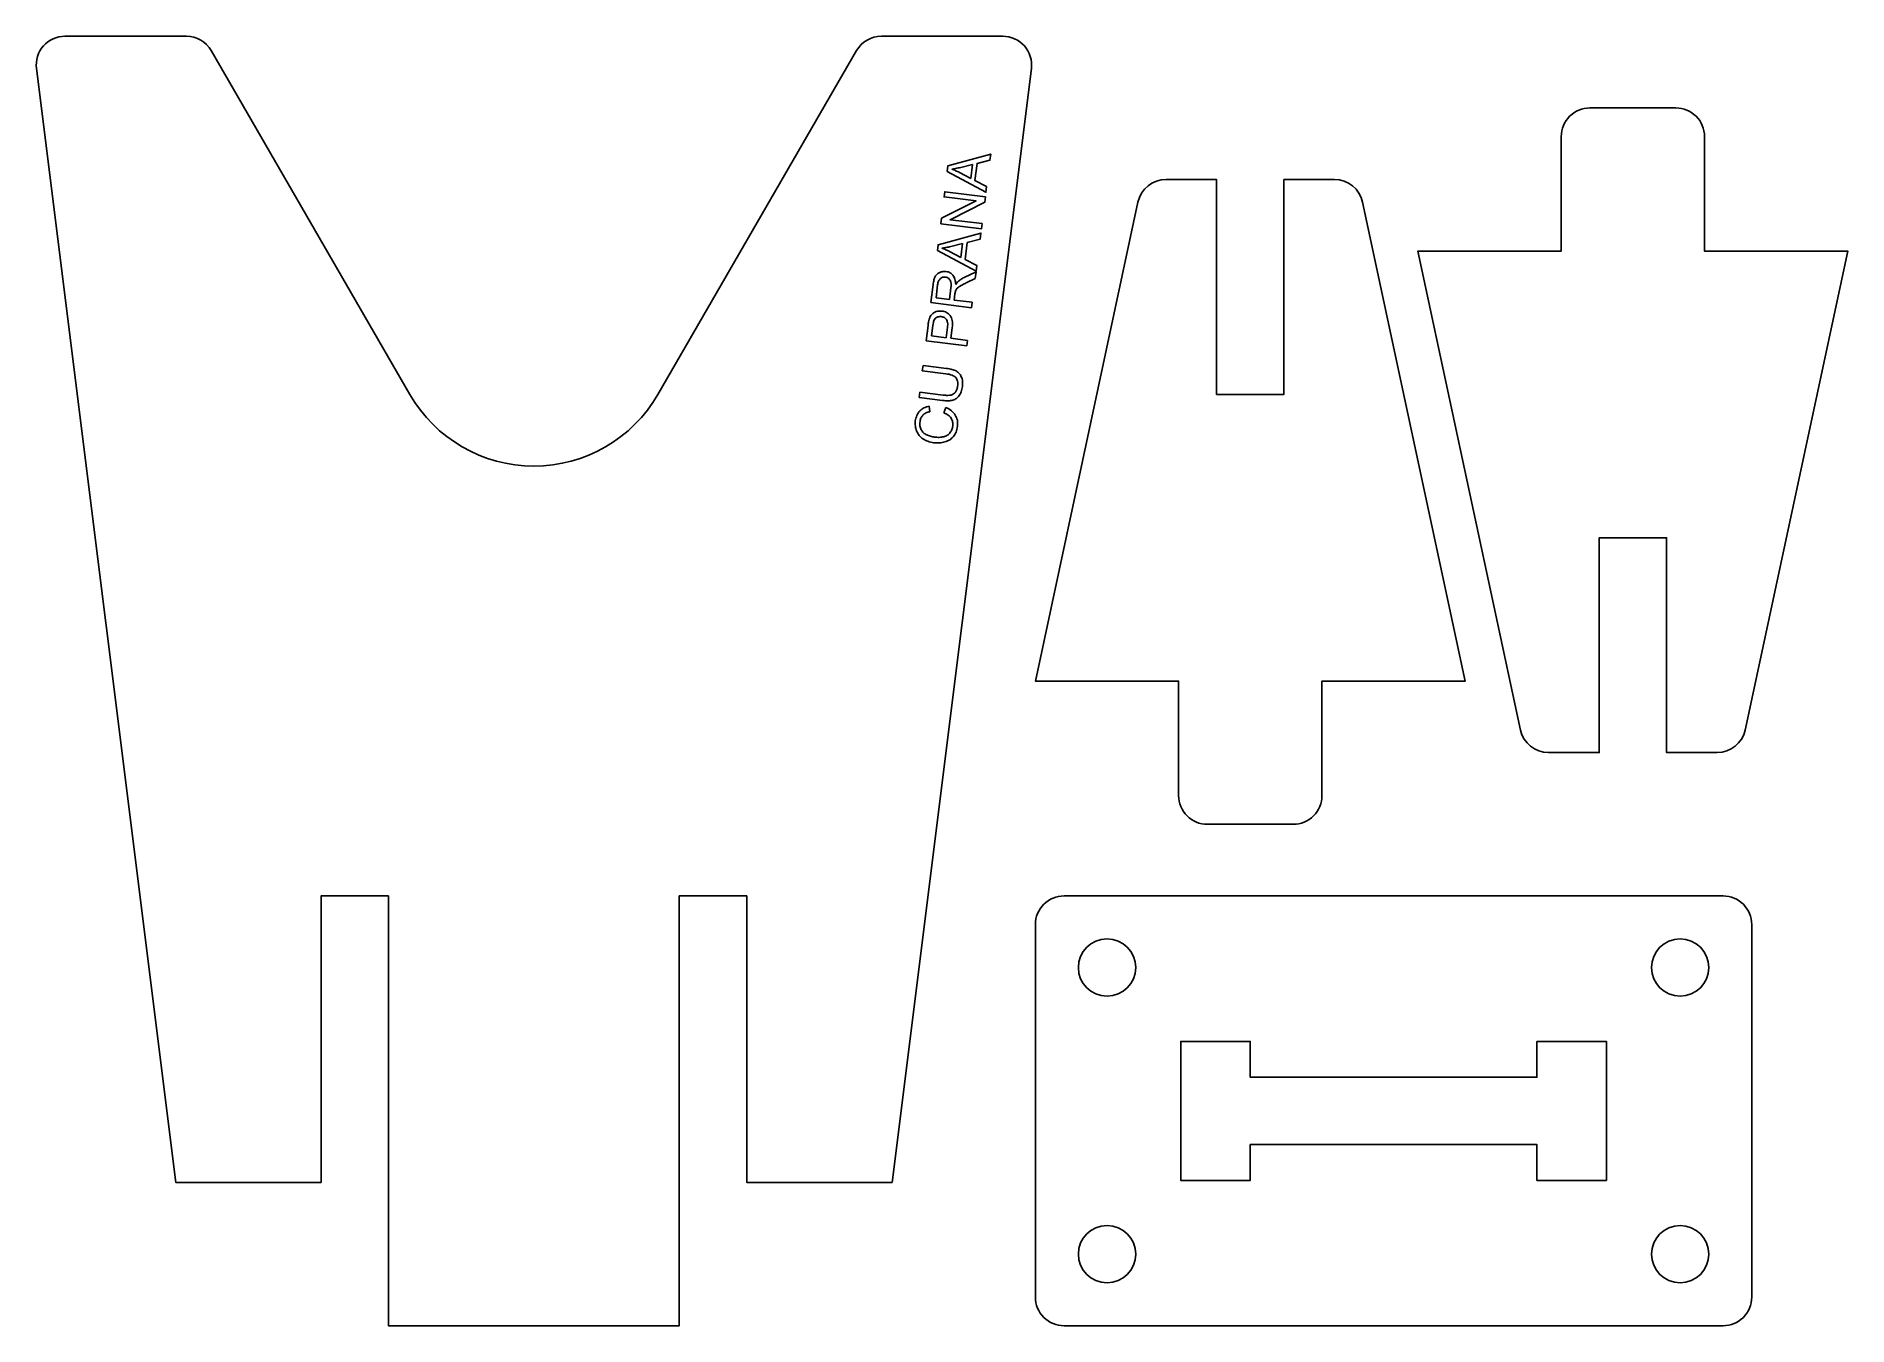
# Model space of a CAD drawing. Header units: millimetres. Extents: x -10 to 117, y -5 to 85.
import ezdxf

# ---------------------------------------------------------------- set-up
doc = ezdxf.new("R2010")
doc.units = ezdxf.units.MM
doc.layers.get('0').update_dxf_attribs({"linetype": 'CONTINUOUS'})

msp = doc.modelspace()

# ---------------------------------------------------------------- linework, layer by layer
for p, q in [((55.61, 76.04), (54.79, 75.84)), ((55.49, 75.08), (55.61, 76.04)), ((54.7, 75.49), (55.49, 75.08)), ((54.01, 69.98), (54.8, 69.56)), ((54.92, 70.53), (54.1, 70.33)), ((54.8, 69.56), (54.92, 70.53)), ((55.02, 68.16), (55.86, 68.55)), ((55.86, 68.55), (55.8, 68.08)), ((52.71, 66.41), (52.86, 67.67)), ((53.18, 67.64), (53.07, 66.74)), ((54.01, 66.62), (54.11, 67.43)), ((54.39, 67.02), (54.33, 66.58)), ((55.8, 68.08), (55.16, 67.78)), ((55.55, 66.05), (52.71, 66.41)), ((53.07, 66.74), (54.01, 66.62)), ((54.33, 66.58), (55.59, 66.43)), ((55.59, 66.43), (55.55, 66.05)), ((52.37, 63.75), (52.51, 64.82)), ((52.85, 64.81), (52.76, 64.09)), ((53.77, 63.96), (53.86, 64.69)), ((54.2, 64.65), (54.11, 63.92)), ((55.21, 63.4), (52.37, 63.75)), ((52.76, 64.09), (53.77, 63.96)), ((54.11, 63.92), (55.26, 63.77)), ((55.26, 63.77), (55.21, 63.4)), ((52.11, 61.65), (52.16, 62.02)), ((52.16, 62.02), (53.8, 61.82)), ((53.75, 61.44), (52.11, 61.65)), ((51.88, 59.79), (51.93, 60.17)), ((53.52, 59.58), (51.88, 59.79)), ((51.93, 60.17), (53.56, 59.96)), ((52.59, 59.17), (52.63, 58.79)), ((53.62, 58.71), (53.76, 59.08))]:
    msp.add_line(p, q)
for points in [[(50, 5), (39.85, 5), (39.85, 25), (35.15, 25), (35.15, -5), (14.85, -5), (14.85, 25), (10.15, 25), (10.15, 5), (0, 5), (-9.72, 82.75, -0.451123), (-7.73, 85), (0.75, 85, -0.267949), (2.48, 84), (16.34, 60, 0.57735), (33.66, 60), (47.52, 84, -0.267949), (49.25, 85), (57.73, 85, -0.451123), (59.72, 82.75)], [(95.82, 35, -0.353653), (93.86, 36.58), (86.7, 70), (96.7, 70), (96.7, 78, -0.414214), (98.7, 80), (104.7, 80, -0.414214), (106.7, 78), (106.7, 70), (116.7, 70), (109.54, 36.58, -0.353653), (107.58, 35), (104.05, 35), (104.05, 50), (99.35, 50), (99.35, 35)], [(80.88, 75, -0.353653), (82.84, 73.42), (90, 40), (80, 40), (80, 32, -0.414214), (78, 30), (72, 30, -0.414214), (70, 32), (70, 40), (60, 40), (67.16, 73.42, -0.353653), (69.12, 75), (72.65, 75), (72.65, 60), (77.35, 60), (77.35, 75)], [(110, -3, -0.414214), (108, -5), (62, -5, -0.414214), (60, -3), (60, 23, -0.414214), (62, 25), (108, 25, -0.414214), (110, 23)]]:
    msp.add_lwpolyline(points, format="xyb", close=True)
for points in [[(53.85, 75.56), (56.55, 74.11), (56.6, 74.51), (55.78, 74.93), (55.93, 76.12), (56.83, 76.34), (56.89, 76.77), (53.9, 75.96)], [(53.39, 71.91), (56.23, 71.55), (56.28, 71.92), (54.05, 72.19), (56.47, 73.41), (56.51, 73.79), (53.67, 74.15), (53.63, 73.79), (55.86, 73.51), (53.44, 72.3)], [(55.24, 70.61), (56.14, 70.83), (56.2, 71.26), (53.21, 70.45), (53.16, 70.05), (55.86, 68.6), (55.91, 69), (55.09, 69.42)], [(95, 14.85), (95, 12.35), (75, 12.35), (75, 14.85), (70.15, 14.85), (70.15, 5.15), (75, 5.15), (75, 7.65), (95, 7.65), (95, 5.15), (99.85, 5.15), (99.85, 14.85)]]:
    msp.add_lwpolyline(points, close=True)
for centre in [(65, 20), (105, 20), (65, 0), (105, 0)]:
    msp.add_circle(centre, 2)
for points, knots in [([(54.79, 75.84), (54.67, 75.82), (54.47, 75.77), (54.26, 75.73), (54.17, 75.72)], [0, 0, 0, 0, 0.03500035, 0.06276582, 0.06276582, 0.06276582, 0.06276582]), ([(54.17, 75.72), (54.26, 75.68), (54.44, 75.62), (54.61, 75.54), (54.7, 75.49)], [0, 0, 0, 0, 0.02822201, 0.05686562, 0.05686562, 0.05686562, 0.05686562]), ([(54.1, 70.33), (53.98, 70.3), (53.78, 70.25), (53.57, 70.22), (53.48, 70.2)], [0, 0, 0, 0, 0.03500035, 0.06276582, 0.06276582, 0.06276582, 0.06276582]), ([(53.48, 70.2), (53.57, 70.17), (53.75, 70.11), (53.92, 70.02), (54.01, 69.98)], [0, 0, 0, 0, 0.02822201, 0.05686562, 0.05686562, 0.05686562, 0.05686562]), ([(53.01, 68.23), (53.05, 68.29), (53.13, 68.41), (53.26, 68.48), (53.32, 68.52)], [0, 0, 0, 0, 0.02085544, 0.04249932, 0.04249932, 0.04249932, 0.04249932]), ([(53.32, 68.52), (53.39, 68.54), (53.54, 68.59), (53.69, 68.58), (53.76, 68.58)], [0, 0, 0, 0, 0.02241471, 0.04521752, 0.04521752, 0.04521752, 0.04521752]), ([(53.76, 68.58), (53.86, 68.56), (54.05, 68.52), (54.18, 68.39), (54.25, 68.32)], [0, 0, 0, 0, 0.02850602, 0.05609879, 0.05609879, 0.05609879, 0.05609879]), ([(54.25, 68.32), (54.3, 68.23), (54.42, 68.04), (54.43, 67.81), (54.44, 67.68)], [0, 0, 0, 0, 0.03036367, 0.06743418, 0.06743418, 0.06743418, 0.06743418]), ([(52.86, 67.67), (52.88, 67.78), (52.9, 67.97), (52.98, 68.16), (53.01, 68.23)], [0, 0, 0, 0, 0.03374657, 0.05893193, 0.05893193, 0.05893193, 0.05893193]), ([(53.37, 68.09), (53.32, 68.03), (53.22, 67.9), (53.19, 67.74), (53.18, 67.64)], [0, 0, 0, 0, 0.0214017, 0.04915862, 0.04915862, 0.04915862, 0.04915862]), ([(53.72, 68.19), (53.65, 68.19), (53.52, 68.2), (53.42, 68.12), (53.37, 68.09)], [0, 0, 0, 0, 0.01886948, 0.03741948, 0.03741948, 0.03741948, 0.03741948]), ([(53.96, 68.09), (53.92, 68.11), (53.85, 68.17), (53.76, 68.18), (53.72, 68.19)], [0, 0, 0, 0, 0.0135884, 0.02707798, 0.02707798, 0.02707798, 0.02707798]), ([(54.1, 67.84), (54.09, 67.89), (54.06, 67.98), (53.99, 68.05), (53.96, 68.09)], [0, 0, 0, 0, 0.01466019, 0.02851782, 0.02851782, 0.02851782, 0.02851782]), ([(54.11, 67.43), (54.12, 67.51), (54.13, 67.65), (54.11, 67.78), (54.1, 67.84)], [0, 0, 0, 0, 0.02318352, 0.04112217, 0.04112217, 0.04112217, 0.04112217]), ([(54.43, 67.23), (54.42, 67.2), (54.4, 67.13), (54.39, 67.06), (54.39, 67.02)], [0, 0, 0, 0, 0.0085577, 0.02116001, 0.02116001, 0.02116001, 0.02116001]), ([(54.52, 67.39), (54.5, 67.36), (54.46, 67.31), (54.44, 67.26), (54.43, 67.23)], [0, 0, 0, 0, 0.00974419, 0.01895494, 0.01895494, 0.01895494, 0.01895494]), ([(54.44, 67.68), (54.47, 67.73), (54.52, 67.8), (54.58, 67.86), (54.61, 67.89)], [0, 0, 0, 0, 0.01505374, 0.02699756, 0.02699756, 0.02699756, 0.02699756]), ([(54.74, 67.56), (54.69, 67.53), (54.61, 67.48), (54.55, 67.42), (54.52, 67.39)], [0, 0, 0, 0, 0.01544981, 0.027222, 0.027222, 0.027222, 0.027222]), ([(54.61, 67.89), (54.67, 67.94), (54.8, 68.04), (54.95, 68.12), (55.02, 68.16)], [0, 0, 0, 0, 0.02355734, 0.04948736, 0.04948736, 0.04948736, 0.04948736]), ([(55.16, 67.78), (55.08, 67.74), (54.94, 67.67), (54.8, 67.59), (54.74, 67.56)], [0, 0, 0, 0, 0.02732874, 0.0480139, 0.0480139, 0.0480139, 0.0480139]), ([(52.77, 65.59), (52.81, 65.63), (52.9, 65.71), (53.01, 65.76), (53.07, 65.78)], [0, 0, 0, 0, 0.0174855, 0.03622527, 0.03622527, 0.03622527, 0.03622527]), ([(53.07, 65.78), (53.13, 65.8), (53.26, 65.83), (53.4, 65.82), (53.47, 65.82)], [0, 0, 0, 0, 0.01975858, 0.04028406, 0.04028406, 0.04028406, 0.04028406]), ([(53.47, 65.82), (53.58, 65.8), (53.81, 65.75), (53.97, 65.59), (54.05, 65.51)], [0, 0, 0, 0, 0.03421286, 0.06728103, 0.06728103, 0.06728103, 0.06728103]), ([(52.51, 64.82), (52.52, 64.91), (52.54, 65.05), (52.57, 65.19), (52.59, 65.25)], [0, 0, 0, 0, 0.02515577, 0.0436779, 0.0436779, 0.0436779, 0.0436779]), ([(52.59, 65.25), (52.61, 65.32), (52.65, 65.44), (52.73, 65.54), (52.77, 65.59)], [0, 0, 0, 0, 0.02004511, 0.03802943, 0.03802943, 0.03802943, 0.03802943]), ([(52.92, 65.16), (52.9, 65.12), (52.87, 65), (52.86, 64.89), (52.85, 64.81)], [0, 0, 0, 0, 0.01375551, 0.0354933, 0.0354933, 0.0354933, 0.0354933]), ([(53.11, 65.38), (53.07, 65.35), (52.99, 65.3), (52.94, 65.21), (52.92, 65.16)], [0, 0, 0, 0, 0.01495024, 0.02974945, 0.02974945, 0.02974945, 0.02974945]), ([(53.43, 65.43), (53.37, 65.43), (53.26, 65.44), (53.16, 65.4), (53.11, 65.38)], [0, 0, 0, 0, 0.01682867, 0.03247597, 0.03247597, 0.03247597, 0.03247597]), ([(53.79, 65.23), (53.75, 65.28), (53.65, 65.39), (53.51, 65.41), (53.43, 65.43)], [0, 0, 0, 0, 0.02011685, 0.04247362, 0.04247362, 0.04247362, 0.04247362]), ([(53.86, 64.69), (53.88, 64.8), (53.9, 64.99), (53.82, 65.16), (53.79, 65.23)], [0, 0, 0, 0, 0.03158201, 0.05472906, 0.05472906, 0.05472906, 0.05472906]), ([(54.05, 65.51), (54.11, 65.4), (54.25, 65.13), (54.22, 64.82), (54.2, 64.65)], [0, 0, 0, 0, 0.03773238, 0.08948727, 0.08948727, 0.08948727, 0.08948727]), ([(54.45, 61.18), (54.37, 61.24), (54.16, 61.39), (53.9, 61.42), (53.75, 61.44)], [0, 0, 0, 0, 0.03072754, 0.07611159, 0.07611159, 0.07611159, 0.07611159]), ([(53.8, 61.82), (53.93, 61.8), (54.16, 61.77), (54.37, 61.68), (54.47, 61.64)], [0, 0, 0, 0, 0.0387976, 0.06951747, 0.06951747, 0.06951747, 0.06951747]), ([(54.57, 60.56), (54.58, 60.68), (54.6, 60.9), (54.5, 61.09), (54.45, 61.18)], [0, 0, 0, 0, 0.03610307, 0.06380413, 0.06380413, 0.06380413, 0.06380413]), ([(54.47, 61.64), (54.54, 61.59), (54.7, 61.48), (54.79, 61.32), (54.83, 61.24)], [0, 0, 0, 0, 0.02678849, 0.0550571, 0.0550571, 0.0550571, 0.0550571]), ([(54.83, 61.24), (54.87, 61.13), (54.94, 60.91), (54.92, 60.68), (54.91, 60.55)], [0, 0, 0, 0, 0.03179428, 0.06943199, 0.06943199, 0.06943199, 0.06943199]), ([(54.25, 59.6), (54.14, 59.58), (53.9, 59.54), (53.66, 59.57), (53.52, 59.58)], [0, 0, 0, 0, 0.03214347, 0.07293347, 0.07293347, 0.07293347, 0.07293347]), ([(53.56, 59.96), (53.67, 59.95), (53.86, 59.92), (54.04, 59.95), (54.12, 59.96)], [0, 0, 0, 0, 0.03244379, 0.05561779, 0.05561779, 0.05561779, 0.05561779]), ([(54.12, 59.96), (54.18, 59.98), (54.3, 60.02), (54.38, 60.12), (54.42, 60.16)], [0, 0, 0, 0, 0.01826781, 0.03676017, 0.03676017, 0.03676017, 0.03676017]), ([(54.69, 59.92), (54.63, 59.84), (54.51, 59.7), (54.33, 59.64), (54.25, 59.6)], [0, 0, 0, 0, 0.02772289, 0.05510807, 0.05510807, 0.05510807, 0.05510807]), ([(54.42, 60.16), (54.45, 60.22), (54.53, 60.34), (54.55, 60.49), (54.57, 60.56)], [0, 0, 0, 0, 0.02009969, 0.04276054, 0.04276054, 0.04276054, 0.04276054]), ([(54.91, 60.55), (54.89, 60.43), (54.85, 60.2), (54.74, 60.01), (54.69, 59.92)], [0, 0, 0, 0, 0.0367362, 0.06777838, 0.06777838, 0.06777838, 0.06777838]), ([(51.62, 58.16), (51.65, 58.29), (51.7, 58.54), (51.85, 58.75), (51.93, 58.85)], [0, 0, 0, 0, 0.03992708, 0.07652525, 0.07652525, 0.07652525, 0.07652525]), ([(51.93, 58.85), (52.02, 58.93), (52.22, 59.09), (52.46, 59.15), (52.59, 59.17)], [0, 0, 0, 0, 0.03619881, 0.07485546, 0.07485546, 0.07485546, 0.07485546]), ([(52.15, 58.56), (52.1, 58.5), (51.99, 58.36), (51.96, 58.2), (51.95, 58.11)], [0, 0, 0, 0, 0.02391108, 0.05042133, 0.05042133, 0.05042133, 0.05042133]), ([(52.63, 58.79), (52.54, 58.77), (52.36, 58.73), (52.21, 58.62), (52.15, 58.56)], [0, 0, 0, 0, 0.02963303, 0.05455954, 0.05455954, 0.05455954, 0.05455954]), ([(54.12, 58.35), (54.06, 58.43), (53.92, 58.59), (53.72, 58.67), (53.62, 58.71)], [0, 0, 0, 0, 0.02936719, 0.06303702, 0.06303702, 0.06303702, 0.06303702]), ([(53.76, 59.08), (53.9, 59.02), (54.16, 58.9), (54.33, 58.67), (54.41, 58.56)], [0, 0, 0, 0, 0.0443887, 0.08425689, 0.08425689, 0.08425689, 0.08425689]), ([(54.24, 57.79), (54.24, 57.89), (54.25, 58.09), (54.16, 58.26), (54.12, 58.35)], [0, 0, 0, 0, 0.0297507, 0.0578652, 0.0578652, 0.0578652, 0.0578652]), ([(54.41, 58.56), (54.47, 58.44), (54.59, 58.2), (54.57, 57.92), (54.56, 57.78)], [0, 0, 0, 0, 0.03900363, 0.08074013, 0.08074013, 0.08074013, 0.08074013]), ([(51.71, 57.45), (51.67, 57.56), (51.6, 57.79), (51.62, 58.03), (51.62, 58.16)], [0, 0, 0, 0, 0.03557599, 0.07213598, 0.07213598, 0.07213598, 0.07213598]), ([(52.15, 56.9), (52.06, 56.97), (51.87, 57.12), (51.76, 57.34), (51.71, 57.45)], [0, 0, 0, 0, 0.03587376, 0.07099201, 0.07099201, 0.07099201, 0.07099201]), ([(51.95, 58.11), (51.94, 58), (51.92, 57.81), (52, 57.63), (52.03, 57.54)], [0, 0, 0, 0, 0.0305549, 0.05811747, 0.05811747, 0.05811747, 0.05811747]), ([(52.03, 57.54), (52.08, 57.47), (52.18, 57.31), (52.34, 57.22), (52.42, 57.18)], [0, 0, 0, 0, 0.02644855, 0.05336355, 0.05336355, 0.05336355, 0.05336355]), ([(52.9, 56.63), (52.77, 56.66), (52.5, 56.7), (52.26, 56.84), (52.15, 56.9)], [0, 0, 0, 0, 0.04208754, 0.08044936, 0.08044936, 0.08044936, 0.08044936]), ([(52.42, 57.18), (52.5, 57.14), (52.67, 57.07), (52.86, 57.04), (52.95, 57.02)], [0, 0, 0, 0, 0.02790108, 0.05589661, 0.05589661, 0.05589661, 0.05589661]), ([(52.95, 57.02), (53.07, 57.01), (53.28, 56.99), (53.5, 57.03), (53.6, 57.05)], [0, 0, 0, 0, 0.03430746, 0.06493178, 0.06493178, 0.06493178, 0.06493178]), ([(53.6, 57.05), (53.69, 57.08), (53.86, 57.13), (53.98, 57.26), (54.04, 57.33)], [0, 0, 0, 0, 0.02741424, 0.05323608, 0.05323608, 0.05323608, 0.05323608]), ([(54.28, 57.06), (54.2, 56.98), (54.03, 56.81), (53.8, 56.73), (53.69, 56.69)], [0, 0, 0, 0, 0.03441555, 0.07101486, 0.07101486, 0.07101486, 0.07101486]), ([(54.04, 57.33), (54.09, 57.4), (54.19, 57.54), (54.22, 57.71), (54.24, 57.79)], [0, 0, 0, 0, 0.02547919, 0.05094717, 0.05094717, 0.05094717, 0.05094717]), ([(54.56, 57.78), (54.54, 57.64), (54.5, 57.38), (54.35, 57.16), (54.28, 57.06)], [0, 0, 0, 0, 0.04223146, 0.07843073, 0.07843073, 0.07843073, 0.07843073]), ([(53.69, 56.69), (53.56, 56.66), (53.3, 56.6), (53.04, 56.62), (52.9, 56.63)], [0, 0, 0, 0, 0.03876036, 0.07863756, 0.07863756, 0.07863756, 0.07863756])]:
    msp.add_open_spline(points, degree=3, knots=knots)

doc.saveas('drawing.dxf')
